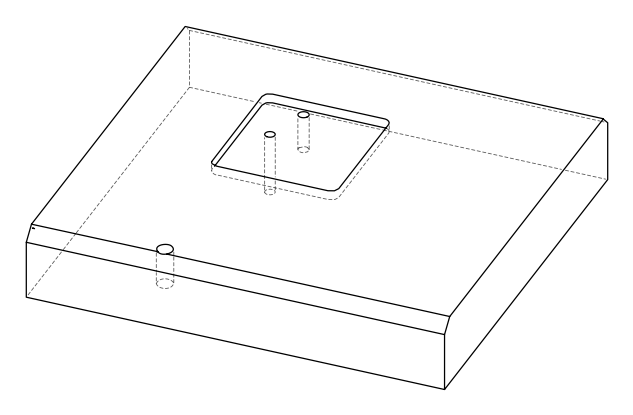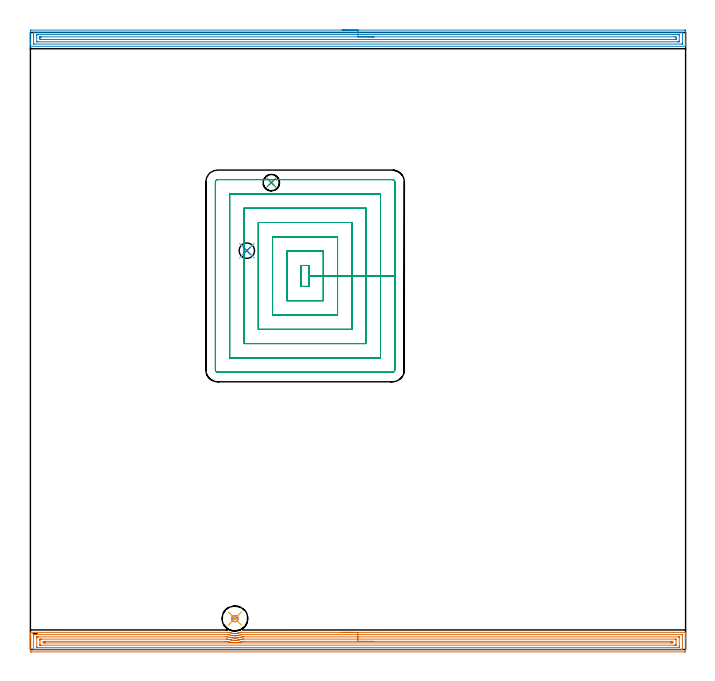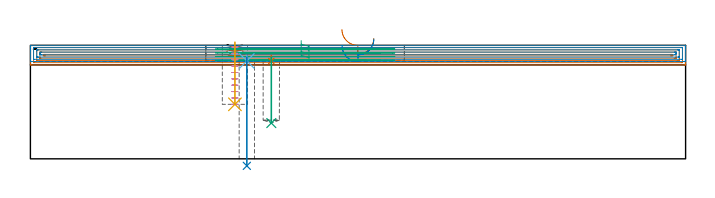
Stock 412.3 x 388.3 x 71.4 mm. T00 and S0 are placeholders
(PLAN: 9 operations, 5 tool changes, 46.5 min)
(1 AREA_MILL | FG_CHAMFER_SURFACE | UGT0205_001 | 16.71 min | 31187 mm3)
(2 AREA_MILL_1 | FG_CHAMFER_SURFACE_1 | UGT0205_001 | 13.42 min | 21433 mm3)
(3 MILL_RECTANGULAR_POCKET | POCKET_RECTANGULAR_STRAIGHT | UGT0201_130 | Follow Part, ap 3, ae 75% | 14.89 min | 155990 mm3)
(4 MILL_BLIND_HOLE_FROM_SOLID_MATERIAL | STEP1POCKET | UGT0201_130 | Spiral | 0.77 min | 7342 mm3)
(5 BORE_BLIND_HOLE | STEP1POCKET | UGT0332_074 | 0.16 min | 0 mm3)
(6 SPOT_DRILL | STEP1HOLE | NXT0321_9005460120000 | 0.03 min | 9 mm3)
(7 SPOT_DRILL_1 | STEP1POCKET_1 | NXT0321_9005460120000 | 0.03 min | 1 mm3)
(8 DRILL_THROUGH_HOLE_INTO_CENTER | STEP1HOLE | UGT0301_492 | 0.28 min | 4540 mm3)
(9 DRILL_BLIND_HOLE_INTO_CENTER | STEP1POCKET_1 | NXT0301_074 | 0.17 min | 3174 mm3)
(TOOL UGT0205_001 | Chamfer Mill 20 x 3 x 45 deg. | D20 FL50 Z2)
(TOOL UGT0201_130 | Carbide End Mill 12.0 | D12 FL15 Z4)
(TOOL UGT0332_074 | 15.8 mm Rough Boring Bar | D15.8)
(TOOL NXT0321_9005460120000 | NC Spot Drill, 142deg, 12mm, Carbide, Uncoated | D12 PA142 FL30 Z2)
(TOOL UGT0301_492 | Carbide Drill 9.7 mm | D9.7 PA118 FL87 Z2)
(TOOL NXT0301_074 | Carbide Drill 10.3mm [860.1-1030-031A1-MM 2214] | D10.3 PA140 FL55 Z2)
(OP 1 AREA_MILL)
G17 G21 G94 G90
T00 M6
G54
G17 G0 G90 X196.043 Y10.8 S1061 M3
G43 Z81.4 H0
G94 G1 X196.081 Z80.528 F250.
X196.195 Z79.663
X196.384 Z78.812
X196.646 Z77.98
X196.98 Z77.174
X197.383 Z76.4
X197.852 Z75.664
X198.383 Z74.972
X198.972 Z74.329
X199.615 Z73.739
X200.307 Z73.208
X201.043 Z72.74
X201.817 Z72.337
X202.623 Z72.003
X203.455 Z71.741
X204.307 Z71.552
X205.172 Z71.438
X206.043 Z71.4
X412.125
X412.299 Y10.804 Z71.394
X412.3 Y10.463 Z71.063
Y10.178 Z70.777
Y9.49 Z70.085
Y8.266 Z68.863
Y7.73 Z68.324
Y7.118 Z67.713
Y-0.458 Z60.14
X412.295 Y-1.07 Z59.528
X412.29 Y-1.492 Z59.106
X412.112 Y-1.496 Z59.102
X411.678 Y-1.5 Z59.1
X0.622
X0.161 Y-1.496 Z59.102
X0.01 Y-1.492 Z59.106
X0. Y-1.338 Z59.26
Y7.73 Z68.324
Y8.266 Z68.862
Y8.61 Z69.206
Y9.146 Z69.742
Y9.49 Z70.085
Y10.178 Z70.778
Y10.463 Z71.063
X0.001 Y10.804 Z71.394
X0.175 Y10.8 Z71.4
X124.832
X125.326 Y10.796 Z71.389
X125.521 Y10.723 Z71.317
X125.763 Y10.62 Z71.217
X125.847 Y10.59 Z71.187
X126.207 Y10.46 Z71.058
X126.656 Y10.327 Z70.923
X127.101 Y10.222 Z70.821
X127.415 Y10.166 Z70.765
X127.549 Y10.142 Z70.741
X127.855 Y10.104 Z70.696
X127.951 Y10.089 Z70.686
X128.059 Y10.08 Z70.679
X128.103 Y10.077 Z70.676
X128.196 Y10.07 Z70.669
X128.407 Y10.063 Z70.656
X128.442 Y10.061 Z70.655
X128.524 Y10.06
X128.686 Y10.063 Z70.648
X128.871 Z70.651
X129.103 Y10.07 Z70.666
X129.3 Y10.079 Z70.674
X129.334 Y10.08 Z70.677
X129.339
X129.449 Y10.089 Z70.687
X129.84 Y10.14 Z70.739
X130.229 Y10.206 Z70.806
X130.253 Y10.212 Z70.811
X130.641 Y10.304 Z70.897
X130.677 Y10.311 Z70.906
X130.831 Y10.353 Z70.952
X130.888 Y10.37 Z70.969
X131.087 Y10.43 Z71.022
X131.122 Y10.439 Z71.032
X131.571 Y10.596 Z71.195
X131.799 Y10.689 Z71.288
X131.981 Y10.762 Z71.36
X132.066 Y10.794 Z71.392
X132.875 Y10.8 Z71.4
X206.043
Y9.386 Z69.986
X409.998 Y9.385 Z69.985
X410.259 Y9.38 Z69.98
X410.285 Y9.379 Z69.979
X410.29 Y9.362 Z69.962
X410.296 Y9.329 Z69.929
X410.298 Y9.297 Z69.897
X410.3 Y9.087 Z69.687
Y8.61 Z69.21
Y1.168 Z61.768
X410.297 Y0.69 Z61.29
X410.293 Y0.295 Z60.895
X410.276 Y-0.079 Z60.521
X409.891 Y-0.084 Z60.516
X409.785 Y-0.085 Z60.515
X2.302
X2.041 Y-0.08 Z60.52
X2.015 Y-0.079 Z60.521
X2.01 Y-0.062 Z60.538
X2.004 Y-0.029 Z60.571
X2.001 Y0.003 Z60.603
X2. Y0.213 Z60.813
Y0.69 Z61.29
Y8.132 Z68.732
X2.003 Y8.61 Z69.21
X2.007 Y9.005 Z69.605
X2.024 Y9.379 Z69.979
X2.409 Y9.384 Z69.984
X2.515 Y9.385 Z69.985
X124.438
X124.635 Y9.384 Z69.984
X124.733 Y9.381 Z69.981
X124.78 Y9.379 Z69.979
X124.832 Y9.363 Z69.963
X125.027 Y9.298 Z69.898
X125.456 Y9.156 Z69.756
X125.726 Y9.075 Z69.675
X125.981 Y9.002 Z69.602
X126.302 Y8.923 Z69.523
X126.619 Y8.855 Z69.455
X126.733 Y8.834 Z69.434
X127.459 Y8.717 Z69.317
X127.513 Y8.711 Z69.311
X127.932 Y8.674 Z69.274
X128.369 Y8.647 Z69.247
X128.407 Y8.646 Z69.246
X128.837 Y8.649 Z69.249
X129.25 Y8.659 Z69.259
X129.3 Y8.662 Z69.262
X129.707 Y8.692 Z69.292
X130.068 Y8.734 Z69.334
X130.194 Y8.75 Z69.35
X130.271 Y8.762 Z69.362
X130.945 Y8.891 Z69.491
X131.087 Y8.923 Z69.523
X131.545 Y9.039 Z69.639
X131.981 Y9.166 Z69.766
X132.504 Y9.341 Z69.941
X132.586 Y9.369 Z69.969
X132.679 Y9.379 Z69.979
X132.875 Y9.383 Z69.983
X132.981 Y9.385 Z69.985
X206.043 Y9.386 Z69.986
Y7.971 Z68.571
X408.104
X408.186 Y7.97 Z68.57
X408.251 Y7.967 Z68.567
X408.286 Y7.965 Z68.565
X408.29 Y7.922 Z68.522
X408.296 Y7.73 Z68.33
X408.299 Y7.538 Z68.138
X408.3 Y2.257 Z62.857
X408.295 Y1.57 Z62.17
X408.292 Y1.385 Z61.985
X408.28 Y1.335 Z61.935
X408.226 Y1.333 Z61.933
X408.104 Y1.331 Z61.931
X407.456 Y1.329 Z61.929
X407.21 Y1.328 Z61.928
X4.196 Y1.329 Z61.929
X4.114 Y1.33 Z61.93
X4.049 Y1.333 Z61.933
X4.014 Y1.335 Z61.935
X4.01 Y1.378 Z61.978
X4.004 Y1.57 Z62.17
X4.001 Y1.762 Z62.362
X4. Y7.043 Z67.643
X4.005 Y7.73 Z68.33
X4.008 Y7.915 Z68.515
X4.02 Y7.965 Z68.565
X4.074 Y7.967 Z68.567
X4.196 Y7.969 Z68.569
X4.844 Y7.971 Z68.571
X5.09
X123.045
X123.694 Y7.97 Z68.57
X123.939 Y7.968 Z68.568
X124.261 Y7.964 Z68.564
X125.077 Y7.73 Z68.33
X125.726 Y7.572 Z68.172
X125.933 Y7.525 Z68.125
X126.619 Y7.405 Z68.005
X127.013 Y7.342 Z67.942
X127.513 Y7.287 Z67.887
X127.997 Y7.253 Z67.853
X128.407 Y7.237 Z67.837
X128.908 Y7.236 Z67.836
X129.3 Y7.25 Z67.85
X129.761 Y7.276 Z67.876
X130.194 Y7.317 Z67.917
X130.565 Y7.365 Z67.965
X131.087 Y7.455 Z68.055
X131.322 Y7.499 Z68.099
X131.981 Y7.643 Z68.243
X132.052 Y7.66 Z68.26
X132.321 Y7.73 Z68.33
X133.045 Y7.946 Z68.546
X133.12 Y7.964 Z68.564
X133.199 Y7.966 Z68.566
X133.524 Y7.97 Z68.57
X133.768 Y7.971 Z68.571
X134.416
X206.043
Y6.557 Z67.157
X405.721
X406.162 Y6.554 Z67.154
X406.254 Y6.552 Z67.152
X406.289 Y6.551 Z67.151
X406.292 Y6.506 Z67.106
X406.296 Y6.402 Z67.002
X406.3 Y5.987 Z66.587
Y3.347 Z63.947
Y3.33 Z63.93
X406.293 Y2.898 Z63.498
X406.29 Y2.791 Z63.391
X406.282 Y2.749 Z63.349
X406.218 Y2.748 Z63.348
X406.018 Y2.745 Z63.345
X405.423 Y2.743 Z63.343
X405.126
X6.579
X6.138 Y2.745 Z63.345
X6.046 Y2.747 Z63.347
X6.011 Y2.749 Z63.349
X6.008 Y2.794 Z63.394
X6.004 Y2.898 Z63.498
X6. Y3.313 Z63.913
Y5.953 Z66.553
Y5.97 Z66.57
X6.007 Y6.401 Z67.001
X6.01 Y6.509 Z67.109
X6.018 Y6.551 Z67.151
X6.082 Y6.552 Z67.152
X6.282 Y6.555 Z67.155
X6.877 Y6.557 Z67.157
X7.174
X123.343
X123.64 Y6.554 Z67.154
X123.789 Y6.55 Z67.15
X123.862 Y6.547 Z67.147
X123.939 Y6.527 Z67.127
X124.391 Y6.404 Z67.004
X124.832 Y6.294 Z66.894
X125.161 Y6.215 Z66.815
X125.564 Y6.129 Z66.729
X125.726 Y6.1 Z66.7
X126.484 Y5.97 Z66.57
X126.619 Y5.949 Z66.549
X126.644 Y5.946 Z66.546
X127.513 Y5.864 Z66.464
X127.629 Y5.855 Z66.455
X128.407 Y5.823 Z66.423
X128.558 Y5.821 Z66.421
X129.3 Y5.833 Z66.433
X129.434 Y5.838 Z66.438
X130.194 Y5.887 Z66.487
X130.271 Y5.894 Z66.494
X130.948 Y5.97 Z66.57
X131.068 Y5.989 Z66.589
X131.087 Y5.992 Z66.592
X131.82 Y6.128 Z66.728
X131.981 Y6.162 Z66.762
X132.549 Y6.291 Z66.891
X132.875 Y6.373 Z66.973
X133.547 Y6.548 Z67.148
X133.62 Y6.552 Z67.152
X133.768 Y6.555 Z67.155
X134.066 Y6.557 Z67.157
X206.043
Y5.143 Z65.743
X402.742
X403.585 Y5.14 Z65.74
X403.636 Y5.138 Z65.738
X404.29 Y5.09 Z65.69
X404.295 Y4.441 Z65.041
X404.29 Y4.21 Z64.81
X403.685 Y4.161 Z64.761
X403.636 Y4.16 Z64.76
X402.796 Y4.157 Z64.757
X9.558
X8.715 Y4.159 Z64.759
X8.664 Y4.162 Z64.762
X8.01 Y4.21 Z64.81
X8.005 Y4.859 Z65.459
X8.01 Y5.09 Z65.69
X8.615 Y5.138 Z65.738
X8.664 Y5.14 Z65.74
X9.504 Y5.143 Z65.743
X122.151
X122.994 Y5.14 Z65.74
X123.045 Y5.137 Z65.737
X123.611 Y5.09 Z65.69
X123.939 Y5.012 Z65.612
X124.043 Y4.987 Z65.587
X124.832 Y4.81 Z65.41
X125.186 Y4.741 Z65.341
X125.726 Y4.65 Z65.25
X126.26 Y4.564 Z65.164
X126.619 Y4.526 Z65.126
X127.256 Y4.463 Z65.063
X127.513 Y4.446 Z65.046
X128.2 Y4.414 Z65.014
X128.407 Y4.408 Z65.008
X129.093 Y4.414 Z65.014
X129.3 Y4.419 Z65.019
X129.947 Y4.453 Z65.053
X130.194 Y4.469 Z65.069
X130.77 Y4.522 Z65.122
X131.087 Y4.56 Z65.16
X131.56 Y4.625 Z65.225
X131.981 Y4.698 Z65.298
X132.317 Y4.759 Z65.359
X132.875 Y4.878 Z65.478
X133.049 Y4.918 Z65.518
X133.754 Y5.09 Z65.69
X133.768 Y5.094 Z65.694
X133.98 Y5.136 Z65.736
X134.662 Y5.143 Z65.743
X206.043
X206.915 Z65.781
X207.78 Z65.895
X208.631 Z66.084
X209.463 Z66.346
X210.269 Z66.68
X211.043 Z67.083
X211.779 Z67.552
X212.471 Z68.083
X213.114 Z68.672
X213.704 Z69.315
X214.235 Z70.007
X214.703 Z70.743
X215.106 Z71.517
X215.44 Z72.323
X215.702 Z73.155
X215.891 Z74.007
X216.005 Z74.871
X216.043 Z75.743
G0 Z81.4
M5
M2
(OP 2 AREA_MILL_1)
G17 G21 G94 G90
T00 M6
G54
G17 G0 G90 X196.15 Y389.8 S1061 M3
G43 Z81.4 H0
Z71.2
G94 G1 X196.188 Z70.329 F250.
X196.302 Z69.464
X196.491 Z68.612
X196.753 Z67.78
X197.087 Z66.974
X197.49 Z66.2
X197.959 Z65.464
X198.49 Z64.772
X199.079 Z64.129
X199.722 Z63.54
X200.414 Z63.009
X201.15 Z62.54
X201.924 Z62.137
X202.73 Z61.803
X203.562 Z61.541
X204.414 Z61.352
X205.278 Z61.238
X206.15 Z61.2
X411.678
X411.946 Y389.797 Z61.202
X412.29 Y389.792 Z61.206
X412.3 Y389.443 Z61.554
Y382.912 Z68.083
Y381.473 Z69.523
Y381.123 Z69.872
Y380.424 Z70.575
Y380.092 Z70.908
Y379.671 Z71.32
X412.296 Y379.639 Z71.352
X412.29 Y379.603 Z71.388
X412.125 Y379.6 Z71.4
X0.175
X0.01 Y379.603 Z71.388
X0.006 Y379.669 Z71.323
X0. Y380.092 Z70.907
Y380.424 Z70.576
Y381.123 Z69.872
Y382.367 Z68.63
Y382.912 Z68.083
Y383.534 Z67.462
Y389.171 Z61.827
X0.002 Y389.445 Z61.553
X0.01 Y389.792 Z61.206
X0.356 Y389.799 Z61.2
X206.15 Y389.8
Y388.386 Z62.614
X410. Y388.385 Z62.615
X410.218 Y388.382 Z62.618
X410.276 Y388.379 Z62.621
X410.29 Y388.368 Z62.632
X410.296 Y388.335 Z62.665
X410.299 Y388.277 Z62.723
Y381.609 Z69.391
X410.293 Y381.123 Z69.877
X410.29 Y381.028 Z69.972
X410.109 Y381.019 Z69.981
X409.999 Y381.015 Z69.985
X2.3
X2.082 Y381.018 Z69.982
X2.024 Y381.021 Z69.979
X2.01 Y381.032 Z69.968
X2.004 Y381.065 Z69.935
X2.001 Y381.123 Z69.877
Y387.791 Z63.209
X2.006 Y388.277 Z62.723
X2.01 Y388.372 Z62.628
X2.191 Y388.381 Z62.619
X2.301 Y388.385 Z62.615
X206.15 Y388.386 Z62.614
Y386.971 Z64.029
X407.621
X408.104 Y386.969 Z64.031
X408.264 Y386.967 Z64.033
X408.284 Y386.965 Z64.035
X408.29 Y386.919 Z64.081
X408.296 Y386.815 Z64.185
X408.299 Y386.684 Z64.316
Y382.912 Z68.088
X408.298 Y382.718 Z68.282
X408.29 Y382.52 Z68.48
X408.276 Y382.435 Z68.565
X408.224 Y382.433 Z68.567
X408.104 Y382.43 Z68.57
X407.693 Y382.429 Z68.571
X407.21 Y382.428 Z68.572
X4.679 Y382.429 Z68.571
X4.196 Y382.431 Z68.569
X4.036 Y382.433 Z68.567
X4.016 Y382.435 Z68.565
X4.01 Y382.481 Z68.519
X4.004 Y382.585 Z68.415
X4.001 Y382.716 Z68.284
Y386.488 Z64.512
X4.002 Y386.682 Z64.318
X4.01 Y386.88 Z64.12
X4.024 Y386.965 Z64.035
X4.076 Y386.967 Z64.033
X4.196 Y386.97 Z64.03
X4.607 Y386.971 Z64.029
X5.09
X206.15
Y385.557 Z65.443
X405.46
X406.272 Y385.55 Z65.45
X406.3 Y384.717 Z66.283
Y384.7 Z66.3
Y384.042 Z66.958
X406.299 Y383.932 Z67.068
X406.295 Y383.878 Z67.122
X406.291 Y383.855 Z67.145
X406.274 Y383.849 Z67.151
X405.423 Y383.843 Z67.157
X405.386
X6.84
X6.028 Y383.85 Z67.15
X6. Y384.683 Z66.317
Y384.7 Z66.3
Y385.358 Z65.642
X6.001 Y385.468 Z65.532
X6.005 Y385.522 Z65.478
X6.009 Y385.545 Z65.455
X6.026 Y385.551 Z65.449
X6.877 Y385.557 Z65.443
X6.914
X206.15
X207.022 Z65.481
X207.887 Z65.595
X208.738 Z65.783
X209.57 Z66.046
X210.376 Z66.38
X211.15 Z66.782
X211.886 Z67.251
X212.578 Z67.782
X213.221 Z68.372
X213.81 Z69.015
X214.342 Z69.707
X214.81 Z70.443
X215.213 Z71.217
X215.547 Z72.022
X215.809 Z72.855
X215.998 Z73.706
X216.112 Z74.571
X216.15 Z75.443
G0 Z81.4
M5
M2
(OP 3 MILL_RECTANGULAR_POCKET)
G17 G21 G94 G90
T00 M6
G54
G17 G0 G90 X170.4 Y236.966 S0 M3
G43 Z81.4 H0
Z74.4
G94 G1 Y228.5 Z72.131 F250.
X175.3 Z70.818
Y235.1 Z69.05
Y241.7 F500.
X170.4
Y228.5
X175.3
Y235.1
X184.3
Y250.7
X161.4
Y219.5
X184.3
Y235.1
X193.3
Y259.7
X152.4
Y210.5
X193.3
Y235.1
X202.3
Y268.7
X143.4
Y201.5
X202.3
Y235.1
X211.3
Y277.7
X134.4
Y192.5
X211.3
Y235.1
X220.3
Y286.7
X125.4
Y183.5
X220.3
Y235.1
X229.3
Y294.2
G3 X227.8 Y295.7 R1.5
G1 X117.9
G3 X116.4 Y294.2 R1.5
G1 Y176.
G3 X117.9 Y174.5 R1.5
G1 X227.8
G3 X229.3 Y176. R1.5
G1 Y235.1
Y236.1
G0 X170.4 Y236.966 Z72.05
G1 Y228.5 Z69.781 F250.
X175.3 Z68.468
Y235.1 Z66.7
Y241.7 F500.
X170.4
Y228.5
X175.3
Y235.1
X184.3
Y250.7
X161.4
Y219.5
X184.3
Y235.1
X193.3
Y259.7
X152.4
Y210.5
X193.3
Y235.1
X202.3
Y268.7
X143.4
Y201.5
X202.3
Y235.1
X211.3
Y277.7
X134.4
Y192.5
X211.3
Y235.1
X220.3
Y286.7
X125.4
Y183.5
X220.3
Y235.1
X229.3
Y294.2
G3 X227.8 Y295.7 R1.5
G1 X117.9
G3 X116.4 Y294.2 R1.5
G1 Y176.
G3 X117.9 Y174.5 R1.5
G1 X227.8
G3 X229.3 Y176. R1.5
G1 Y235.1
Y236.1
G0 X170.4 Y236.966 Z69.7
G1 Y228.5 Z67.431 F250.
X175.3 Z66.118
Y235.1 Z64.35
Y241.7 F500.
X170.4
Y228.5
X175.3
Y235.1
X184.3
Y250.7
X161.4
Y219.5
X184.3
Y235.1
X193.3
Y259.7
X152.4
Y210.5
X193.3
Y235.1
X202.3
Y268.7
X143.4
Y201.5
X202.3
Y235.1
X211.3
Y277.7
X134.4
Y192.5
X211.3
Y235.1
X220.3
Y286.7
X125.4
Y183.5
X220.3
Y235.1
X229.3
Y294.2
G3 X227.8 Y295.7 R1.5
G1 X117.9
G3 X116.4 Y294.2 R1.5
G1 Y176.
G3 X117.9 Y174.5 R1.5
G1 X227.8
G3 X229.3 Y176. R1.5
G1 Y235.1
Y236.1
G0 X170.4 Y236.966 Z67.35
G1 Y228.5 Z65.081 F250.
X175.3 Z63.768
Y235.1 Z62.
Y241.7 F500.
X170.4
Y228.5
X175.3
Y235.1
X184.3
Y250.7
X161.4
Y219.5
X184.3
Y235.1
X193.3
Y259.7
X152.4
Y210.5
X193.3
Y235.1
X202.3
Y268.7
X143.4
Y201.5
X202.3
Y235.1
X211.3
Y277.7
X134.4
Y192.5
X211.3
Y235.1
X220.3
Y286.7
X125.4
Y183.5
X220.3
Y235.1
X229.3
Y294.2
G3 X227.8 Y295.7 R1.5
G1 X117.9
G3 X116.4 Y294.2 R1.5
G1 Y176.
G3 X117.9 Y174.5 R1.5
G1 X227.8
G3 X229.3 Y176. R1.5
G1 Y235.1
Y236.1
G0 Z81.4
M5
M2
(OP 4 MILL_BLIND_HOLE_FROM_SOLID_MATERIAL)
G17 G21 G94 G90
T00 M6
G54
G17 G0 G90 X128.7 Y19.5 S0 M3
G43 Z81.4 H0
Z70.39
G94 G3 X129.441 Y20.709 R0.832 F250.
X127.815 Y21.237 R1.209
X126.963 Y18.615 R1.95
X127.815 Y21.237 R-1.95
X127.389 Y19.926 R0.975
X128.7 Y19.5 R0.975
G0 Z66.38
G3 X129.441 Y20.709 R0.832
X127.815 Y21.237 R1.209
X126.963 Y18.615 R1.95
X127.815 Y21.237 R-1.95
X127.389 Y19.926 R0.975
X128.7 Y19.5 R0.975
G0 Z62.37
G3 X129.441 Y20.709 R0.832
X127.815 Y21.237 R1.209
X126.963 Y18.615 R1.95
X127.815 Y21.237 R-1.95
X127.389 Y19.926 R0.975
X128.7 Y19.5 R0.975
G0 Z58.36
G3 X129.441 Y20.709 R0.832
X127.815 Y21.237 R1.209
X126.963 Y18.615 R1.95
X127.815 Y21.237 R-1.95
X127.389 Y19.926 R0.975
X128.7 Y19.5 R0.975
G0 Z54.35
G3 X129.441 Y20.709 R0.832
X127.815 Y21.237 R1.209
X126.963 Y18.615 R1.95
X127.815 Y21.237 R-1.95
X127.389 Y19.926 R0.975
X128.7 Y19.5 R0.975
G0 Z50.34
G3 X129.441 Y20.709 R0.832
X127.815 Y21.237 R1.209
X126.963 Y18.615 R1.95
X127.815 Y21.237 R-1.95
X127.389 Y19.926 R0.975
X128.7 Y19.5 R0.975
G0 Z46.33
G3 X129.441 Y20.709 R0.832
X127.815 Y21.237 R1.209
X126.963 Y18.615 R1.95
X127.815 Y21.237 R-1.95
X127.389 Y19.926 R0.975
X128.7 Y19.5 R0.975
G0 Z42.32
G3 X129.441 Y20.709 R0.832
X127.815 Y21.237 R1.209
X126.963 Y18.615 R1.95
X127.815 Y21.237 R-1.95
X127.389 Y19.926 R0.975
X128.7 Y19.5 R0.975
G0 Z38.31
G3 X129.441 Y20.709 R0.832
X127.815 Y21.237 R1.209
X126.963 Y18.615 R1.95
X127.815 Y21.237 R-1.95
X127.389 Y19.926 R0.975
X128.7 Y19.5 R0.975
G0 Z34.3
G3 X129.441 Y20.709 R0.832
X127.815 Y21.237 R1.209
X126.963 Y18.615 R1.95
X127.815 Y21.237 R-1.95
X127.389 Y19.926 R0.975
X128.7 Y19.5 R0.975
G0 Z81.4
M5
M2
(OP 5 BORE_BLIND_HOLE)
G17 G21 G94 G90
T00 M6
G54
G17 G0 G90 X128.7 Y19.5 S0 M3
G43 Z81.4 H0
G94 G85 G98 Z34.3 F250. R73.4
G80
M5
M2
(OP 6 SPOT_DRILL)
G17 G21 G94 G90
T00 M6
G54
G17 G0 G90 X136.2 Y251. S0 M3
G43 Z81.4 H0
G94 G81 G98 Z61.583 F250. R65.
G80
M5
M2
(OP 7 SPOT_DRILL_1)
G17 G21 G94 G90
T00 M6
G54
G17 G0 G90 X151.6 Y293.8 S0 M3
G43 Z81.4 H0
G94 G81 G98 Z61.557 F250. R65.
G80
M5
M2
(OP 8 DRILL_THROUGH_HOLE_INTO_CENTER)
G17 G21 G94 G90
T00 M6
G54
G17 G0 G90 X136.2 Y251. S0 M3
G43 Z81.4 H0
G94 G73 G98 Z-4.414 F250. Q9.488 R64.
G80
M5
M2
(OP 9 DRILL_BLIND_HOLE_INTO_CENTER)
G17 G21 G94 G90
T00 M6
G54
G17 G0 G90 X151.6 Y293.8 S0 M3
G43 Z81.4 H1
G94 G81 G98 Z22.5 F250. R64.
G80
M5
M2
